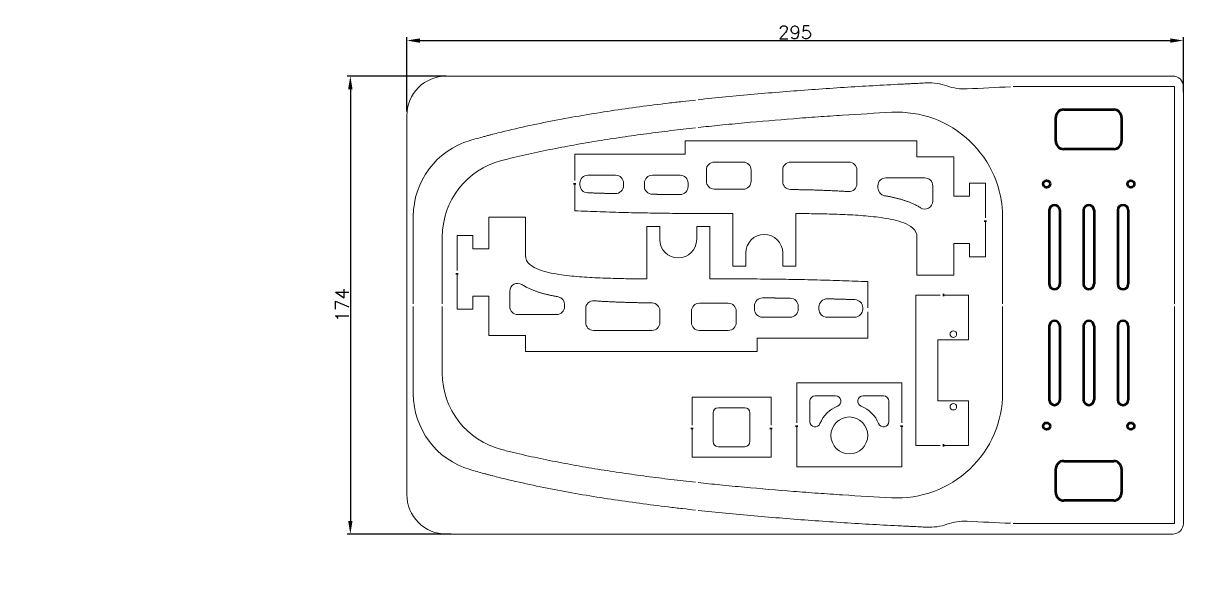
# Model space of a CAD drawing. Header units: millimetres. Extents: x 1774 to 2472, y 1292 to 1762.
# Drawn here: x 2022.5 to 2472.5, y 1554.9 to 1761.8 of the extents above; entities that cross this region are included whole.
import ezdxf

# ---------------------------------------------------------------- set-up
doc = ezdxf.new("R2010")
doc.units = ezdxf.units.MM
doc.layers.add('1粗实线', color=255, linetype='Continuous', lineweight=50)
doc.layers.add('6标注层', color=3, linetype='Continuous', lineweight=25)
doc.styles.get("Standard").update_dxf_attribs({"font": 'txt', "bigfont": 'gbcbig.shx'})
doc.dimstyles.new('ISO-25', dxfattribs={"dimtxt": 2.5, "dimasz": 2.5, "dimexe": 1.25, "dimexo": 0, "dimtad": 1, "dimtoh": 1, "dimdsep": 46, "dimtxsty": 'Standard', "dimcen": 2.5, "dimadec": 0, "dimazin": 0, "dimtfac": 1, "dimtmove": 0, "dimatfit": 3, "dimfxl": 1, "dimarcsym": 0})

# ---------------------------------------------------------------- blocks, each defined once
blk = doc.blocks.new('*D6')
at = {"layer": '6标注层', "color": 0, "lineweight": -2}
for p, q in [((2183.04, 1741.92), (2145.33, 1741.92)), ((2146.58, 1736.92), (2146.58, 1572.92)), ((2184.88, 1567.92), (2145.33, 1567.92))]:
    blk.add_line(p, q, dxfattribs=at)
at = {"layer": '6标注层', "color": 0}
for points in [[(2145.75, 1736.92), (2147.41, 1736.92), (2146.58, 1741.92)], [(2145.75, 1572.92), (2147.41, 1572.92), (2146.58, 1567.92)]]:
    blk.add_solid(points, dxfattribs=at)
at = {"layer": 'Defpoints', "color": 0}
for p in [(2183.04, 1741.92), (2146.58, 1567.92), (2184.88, 1567.92)]:
    blk.add_point(p, dxfattribs=at)
at = {"layer": '6标注层', "color": 0, "insert": (2143.45, 1654.92), "char_height": 5, "attachment_point": 5, "rotation": 90}
blk.add_mtext('174', dxfattribs=at)
blk = doc.blocks.new('*D8')
at = {"layer": '6标注层', "color": 0, "lineweight": -2}
for p, q in [((2168.04, 1728.45), (2168.04, 1756.65)), ((2173.04, 1755.4), (2458.04, 1755.4)), ((2463.04, 1735.76), (2463.04, 1756.65)), ((2022.5, 1377.21), (2022.5, 1327.16)), ((2472.5, 1377.21), (2472.5, 1327.16)), ((2027.5, 1328.41), (2467.5, 1328.41))]:
    blk.add_line(p, q, dxfattribs=at)
at = {"layer": '6标注层', "color": 0}
for points in [[(2173.04, 1756.23), (2173.04, 1754.56), (2168.04, 1755.4)], [(2458.04, 1756.23), (2458.04, 1754.56), (2463.04, 1755.4)], [(2027.5, 1329.24), (2027.5, 1327.58), (2022.5, 1328.41)], [(2467.5, 1329.24), (2467.5, 1327.58), (2472.5, 1328.41)]]:
    blk.add_solid(points, dxfattribs=at)
at = {"layer": 'Defpoints', "color": 0}
for p in [(2463.04, 1755.4), (2463.04, 1735.76), (2168.04, 1728.45), (2022.5, 1377.21), (2472.5, 1377.21), (2472.5, 1328.41)]:
    blk.add_point(p, dxfattribs=at)
at = {"layer": '6标注层', "color": 0, "char_height": 5, "attachment_point": 5}
for s, insert in [('295', (2315.54, 1758.52)), ('450', (2247.5, 1331.54))]:
    blk.add_mtext(s, dxfattribs=dict(at, insert=insert))

msp = doc.modelspace()

# ---------------------------------------------------------------- linework, layer by layer
at = {"color": 0, "linetype": 'Continuous', "lineweight": 18}
msp.add_lwpolyline([(2168.041, 1582.924, 0.4142136), (2183.041, 1567.924), (2459.042, 1567.924, 0.4142136), (2463.042, 1571.924), (2463.042, 1737.924, 0.4142136), (2459.042, 1741.924), (2183.041, 1741.924, 0.4142136), (2168.041, 1726.924)], format="xyb", close=True, dxfattribs=at)
for points in [[(2459.592, 1655.424), (2459.592, 1737.924), (2400.326, 1737.924, 0.0096269), (2398.344, 1737.886)], [(2352.268, 1728.14, -0.4297164), (2394.372, 1688.196), (2394.372, 1655.424)], [(2192.071, 1717.435, 0.3331416), (2170.491, 1688.641), (2170.491, 1655.424)], [(2181.491, 1655.424), (2181.491, 1680.766, -0.3425456), (2204.048, 1709.828)], [(2170.491, 1654.424), (2170.491, 1621.207, 0.3331416), (2192.071, 1592.412)], [(2204.048, 1600.02, -0.3425456), (2181.491, 1629.082), (2181.491, 1654.424)], [(2394.372, 1654.424), (2394.372, 1621.652, -0.4297164), (2352.268, 1581.708)], [(2398.344, 1571.962, 0.0096269), (2400.326, 1571.924), (2459.592, 1571.924), (2459.592, 1654.424)], [(2380.88, 1572.802, 0.0977497), (2373.217, 1571.67, -0.0977497), (2365.554, 1570.538)]]:
    msp.add_lwpolyline(points, format="xyb", dxfattribs=at)
for centre, start, end in [((2366.518, 1719.333), 70.43087, 92.76252), ((2379.916, 1757.022), 250.43087, 272.76252)]:
    msp.add_arc(centre, 20, start, end, dxfattribs=at)
for points, knots in [([(2365.554, 1739.31), (2363.731, 1739.222), (2361.908, 1739.134), (2359.629, 1739.024), (2359.173, 1739.002), (2358.262, 1738.958), (2356.894, 1738.891), (2351.881, 1738.64), (2347.325, 1738.393), (2336.394, 1737.761), (2329.11, 1737.29), (2318.19, 1736.5), (2314.551, 1736.223), (2307.276, 1735.639), (2303.639, 1735.333), (2296.367, 1734.688), (2292.733, 1734.349), (2285.63, 1733.653), (2282.162, 1733.296), (2278.696, 1732.921)], [0, 0, 0, 0, 0.03125, 0.03125, 0.0390625, 0.0390625, 0.046875, 0.0625, 0.125, 0.125, 0.25, 0.25, 0.3125, 0.3125, 0.375, 0.375, 0.4375, 0.4375, 0.49717992, 0.49717992, 0.49717992, 0.49717992]), ([(2277.701, 1732.813), (2276.054, 1732.633), (2274.407, 1732.449), (2271.852, 1732.156), (2270.945, 1732.051), (2269.132, 1731.838), (2268.225, 1731.73), (2263.693, 1731.183), (2260.071, 1730.722), (2252.838, 1729.748), (2249.225, 1729.234), (2242.011, 1728.146), (2238.41, 1727.571), (2231.219, 1726.35), (2227.63, 1725.704), (2220.467, 1724.328), (2216.893, 1723.597), (2209.762, 1722.035), (2206.206, 1721.202), (2201.773, 1720.086), (2200.888, 1719.859), (2199.56, 1719.512), (2199.118, 1719.395), (2198.234, 1719.16), (2196.025, 1718.567), (2193.825, 1717.948), (2192.071, 1717.435)], [0.50288486, 0.50288486, 0.50288486, 0.50288486, 0.53125, 0.53125, 0.546875, 0.546875, 0.5625, 0.5625, 0.625, 0.625, 0.6875, 0.6875, 0.75, 0.75, 0.8125, 0.8125, 0.875, 0.875, 0.9375, 0.9375, 0.953125, 0.953125, 0.9609375, 0.9609375, 0.96875, 1, 1, 1, 1]), ([(2352.268, 1728.14), (2346.036, 1727.812), (2339.806, 1727.447), (2330.465, 1726.842), (2325.795, 1726.525), (2321.126, 1726.185), (2318.014, 1725.953), (2316.458, 1725.835), (2308.68, 1725.229), (2302.464, 1724.703), (2293.152, 1723.84), (2290.05, 1723.54), (2284.197, 1722.949), (2281.445, 1722.66), (2278.696, 1722.359)], [0, 0, 0, 0, 0.125, 0.125, 0.1875, 0.21875, 0.21875, 0.25, 0.25, 0.375, 0.375, 0.4375, 0.4375, 0.49300889, 0.49300889, 0.49300889, 0.49300889]), ([(2277.702, 1722.25), (2277.687, 1722.248), (2277.672, 1722.247), (2274.561, 1721.903), (2271.469, 1721.546), (2265.288, 1720.798), (2262.201, 1720.408), (2256.032, 1719.588), (2252.951, 1719.158), (2246.796, 1718.256), (2243.721, 1717.783), (2237.581, 1716.788), (2234.515, 1716.265), (2228.392, 1715.162), (2225.335, 1714.582), (2219.232, 1713.354), (2216.186, 1712.706), (2211.626, 1711.675), (2210.108, 1711.321), (2207.075, 1710.591), (2205.56, 1710.216), (2204.048, 1709.828)], [0.49969867, 0.49969867, 0.49969867, 0.49969867, 0.5, 0.5, 0.5625, 0.5625, 0.625, 0.625, 0.6875, 0.6875, 0.75, 0.75, 0.8125, 0.8125, 0.875, 0.875, 0.9375, 0.9375, 0.96875, 0.96875, 1, 1, 1, 1]), ([(2277.702, 1587.598), (2277.687, 1587.6), (2277.672, 1587.601), (2274.561, 1587.945), (2271.469, 1588.302), (2265.288, 1589.049), (2262.201, 1589.44), (2256.032, 1590.26), (2252.951, 1590.69), (2246.796, 1591.592), (2243.721, 1592.064), (2237.581, 1593.06), (2234.515, 1593.583), (2228.392, 1594.686), (2225.335, 1595.266), (2219.232, 1596.494), (2216.186, 1597.142), (2211.626, 1598.173), (2210.108, 1598.527), (2207.075, 1599.257), (2205.56, 1599.632), (2204.048, 1600.02)], [0.49969867, 0.49969867, 0.49969867, 0.49969867, 0.5, 0.5, 0.5625, 0.5625, 0.625, 0.625, 0.6875, 0.6875, 0.75, 0.75, 0.8125, 0.8125, 0.875, 0.875, 0.9375, 0.9375, 0.96875, 0.96875, 1, 1, 1, 1]), ([(2192.071, 1592.412), (2193.825, 1591.899), (2196.025, 1591.281), (2198.234, 1590.688), (2199.118, 1590.453), (2199.56, 1590.336), (2200.888, 1589.989), (2201.773, 1589.762), (2206.206, 1588.646), (2209.762, 1587.813), (2216.893, 1586.251), (2220.467, 1585.52), (2227.63, 1584.144), (2231.219, 1583.497), (2238.41, 1582.277), (2242.011, 1581.702), (2249.225, 1580.614), (2252.838, 1580.1), (2260.071, 1579.126), (2263.693, 1578.665), (2268.225, 1578.118), (2269.132, 1578.01), (2270.945, 1577.797), (2271.852, 1577.692), (2274.407, 1577.399), (2276.054, 1577.215), (2277.701, 1577.035)], [0, 0, 0, 0, 0.03125, 0.0390625, 0.0390625, 0.046875, 0.046875, 0.0625, 0.0625, 0.125, 0.125, 0.1875, 0.1875, 0.25, 0.25, 0.3125, 0.3125, 0.375, 0.375, 0.4375, 0.4375, 0.453125, 0.453125, 0.46875, 0.46875, 0.49711514, 0.49711514, 0.49711514, 0.49711514]), ([(2352.268, 1581.708), (2346.036, 1582.036), (2339.806, 1582.401), (2330.465, 1583.006), (2325.795, 1583.323), (2321.126, 1583.663), (2318.014, 1583.895), (2316.458, 1584.013), (2308.68, 1584.619), (2302.464, 1585.145), (2293.152, 1586.008), (2290.05, 1586.308), (2284.197, 1586.899), (2281.445, 1587.188), (2278.696, 1587.489)], [0, 0, 0, 0, 0.125, 0.125, 0.1875, 0.21875, 0.21875, 0.25, 0.25, 0.375, 0.375, 0.4375, 0.4375, 0.49300889, 0.49300889, 0.49300889, 0.49300889]), ([(2278.696, 1576.927), (2282.162, 1576.552), (2285.63, 1576.195), (2292.733, 1575.499), (2296.367, 1575.16), (2303.639, 1574.515), (2307.276, 1574.208), (2314.551, 1573.625), (2318.19, 1573.348), (2329.11, 1572.558), (2336.394, 1572.086), (2347.325, 1571.455), (2351.881, 1571.208), (2356.894, 1570.957), (2358.262, 1570.89), (2359.173, 1570.846), (2359.629, 1570.824), (2361.908, 1570.714), (2363.731, 1570.626), (2365.554, 1570.538)], [0.50282008, 0.50282008, 0.50282008, 0.50282008, 0.5625, 0.5625, 0.625, 0.625, 0.6875, 0.6875, 0.75, 0.75, 0.875, 0.875, 0.9375, 0.953125, 0.9609375, 0.9609375, 0.96875, 0.96875, 1, 1, 1, 1])]:
    msp.add_open_spline(points, degree=3, knots=knots, dxfattribs=at)
for points in [[(2397.345, 1737.84), (2391.856, 1737.575), (2386.368, 1737.31), (2380.88, 1737.046)], [(2380.88, 1572.802), (2386.368, 1572.538), (2391.856, 1572.273), (2397.345, 1572.008)]]:
    msp.add_open_spline(points, degree=3, dxfattribs=at)
at = {"layer": '1粗实线', "color": 0}
for p, q in [((2417.554, 1729.184), (2436.554, 1729.184)), ((2414.554, 1717.184), (2414.554, 1726.184)), ((2439.554, 1726.184), (2439.554, 1717.184)), ((2436.554, 1714.184), (2417.554, 1714.184)), ((2417.554, 1595.664), (2436.554, 1595.664)), ((2414.554, 1583.664), (2414.554, 1592.664)), ((2439.554, 1592.664), (2439.554, 1583.664)), ((2436.554, 1580.664), (2417.554, 1580.664))]:
    msp.add_line(p, q, dxfattribs=at)
at = {"layer": '1粗实线', "lineweight": 18}
for p, q in [((2273.825, 1717.243), (2273.825, 1712.243)), ((2361.825, 1717.243), (2273.825, 1717.243)), ((2361.825, 1711.243), (2361.825, 1717.243)), ((2231.827, 1712.243), (2231.827, 1702.221)), ((2273.825, 1712.243), (2231.827, 1712.243)), ((2375.825, 1711.243), (2361.825, 1711.243)), ((2375.825, 1696.243), (2375.825, 1711.243)), ((2281.825, 1701.952), (2281.825, 1706.243)), ((2284.825, 1709.243), (2295.825, 1709.243)), ((2298.825, 1706.243), (2298.825, 1701.93)), ((2310.825, 1701.828), (2310.825, 1706.243)), ((2313.825, 1709.243), (2335.999, 1709.243)), ((2338.999, 1706.243), (2338.999, 1701.011)), ((2233.777, 1700.607), (2233.777, 1701.193)), ((2236.827, 1704.243), (2247.327, 1704.243)), ((2250.377, 1701.193), (2250.377, 1700.305)), ((2258.277, 1701.193), (2258.277, 1700.052)), ((2271.825, 1704.243), (2261.327, 1704.243)), ((2274.875, 1699.953), (2274.875, 1701.193)), ((2349.999, 1703.243), (2364.825, 1703.243)), ((2381.825, 1701.243), (2381.825, 1696.243)), ((2381.825, 1701.243), (2387.825, 1701.243)), ((2387.825, 1687.993), (2387.825, 1701.243)), ((2231.827, 1700.721), (2231.827, 1690.699)), ((2236.936, 1697.552), (2236.726, 1697.559)), ((2237.147, 1697.545), (2236.936, 1697.552)), ((2237.357, 1697.538), (2237.147, 1697.545)), ((2237.568, 1697.531), (2237.357, 1697.538)), ((2237.778, 1697.524), (2237.568, 1697.531)), ((2237.989, 1697.517), (2237.778, 1697.524)), ((2238.2, 1697.51), (2237.989, 1697.517)), ((2238.41, 1697.504), (2238.2, 1697.51)), ((2238.621, 1697.497), (2238.41, 1697.504)), ((2238.831, 1697.49), (2238.621, 1697.497)), ((2239.042, 1697.483), (2238.831, 1697.49)), ((2239.252, 1697.477), (2239.042, 1697.483)), ((2239.463, 1697.47), (2239.252, 1697.477)), ((2239.674, 1697.464), (2239.463, 1697.47)), ((2239.884, 1697.457), (2239.674, 1697.464)), ((2240.095, 1697.451), (2239.884, 1697.457)), ((2240.305, 1697.444), (2240.095, 1697.451)), ((2240.516, 1697.438), (2240.305, 1697.444)), ((2240.726, 1697.431), (2240.516, 1697.438)), ((2240.937, 1697.425), (2240.726, 1697.431)), ((2241.148, 1697.419), (2240.937, 1697.425)), ((2241.358, 1697.413), (2241.148, 1697.419)), ((2241.569, 1697.406), (2241.358, 1697.413)), ((2241.779, 1697.4), (2241.569, 1697.406)), ((2241.99, 1697.394), (2241.779, 1697.4)), ((2242.201, 1697.388), (2241.99, 1697.394)), ((2242.411, 1697.382), (2242.201, 1697.388)), ((2242.622, 1697.376), (2242.411, 1697.382)), ((2242.832, 1697.37), (2242.622, 1697.376)), ((2243.043, 1697.364), (2242.832, 1697.37)), ((2243.253, 1697.358), (2243.043, 1697.364)), ((2243.464, 1697.353), (2243.253, 1697.358)), ((2243.675, 1697.347), (2243.464, 1697.353)), ((2243.885, 1697.341), (2243.675, 1697.347)), ((2244.096, 1697.335), (2243.885, 1697.341)), ((2244.306, 1697.33), (2244.096, 1697.335)), ((2244.517, 1697.324), (2244.306, 1697.33)), ((2244.728, 1697.319), (2244.517, 1697.324)), ((2244.938, 1697.313), (2244.728, 1697.319)), ((2245.149, 1697.308), (2244.938, 1697.313)), ((2245.359, 1697.302), (2245.149, 1697.308)), ((2245.57, 1697.297), (2245.359, 1697.302)), ((2245.781, 1697.292), (2245.57, 1697.297)), ((2245.991, 1697.286), (2245.781, 1697.292)), ((2246.202, 1697.281), (2245.991, 1697.286)), ((2246.413, 1697.276), (2246.202, 1697.281)), ((2246.623, 1697.271), (2246.413, 1697.276)), ((2246.834, 1697.266), (2246.623, 1697.271)), ((2247.044, 1697.261), (2246.834, 1697.266)), ((2247.255, 1697.256), (2247.044, 1697.261)), ((2261.289, 1697.002), (2261.499, 1697)), ((2261.499, 1697), (2261.709, 1696.997)), ((2261.709, 1696.997), (2261.92, 1696.995)), ((2261.92, 1696.995), (2262.13, 1696.992)), ((2262.13, 1696.992), (2262.34, 1696.989)), ((2262.34, 1696.989), (2262.551, 1696.987)), ((2262.551, 1696.987), (2262.761, 1696.984)), ((2262.761, 1696.984), (2262.971, 1696.982)), ((2262.971, 1696.982), (2263.182, 1696.98)), ((2263.182, 1696.98), (2263.392, 1696.977)), ((2263.392, 1696.977), (2263.602, 1696.975)), ((2263.602, 1696.975), (2263.813, 1696.972)), ((2263.813, 1696.972), (2264.023, 1696.97)), ((2264.023, 1696.97), (2264.233, 1696.968)), ((2264.233, 1696.968), (2264.444, 1696.966)), ((2264.444, 1696.966), (2264.654, 1696.963)), ((2264.654, 1696.963), (2264.864, 1696.961)), ((2264.864, 1696.961), (2265.074, 1696.959)), ((2265.074, 1696.959), (2265.285, 1696.957)), ((2265.285, 1696.957), (2265.495, 1696.955)), ((2265.495, 1696.955), (2265.705, 1696.953)), ((2265.705, 1696.953), (2265.916, 1696.951)), ((2265.916, 1696.951), (2266.126, 1696.949)), ((2266.126, 1696.949), (2266.336, 1696.947)), ((2266.336, 1696.947), (2266.547, 1696.945)), ((2266.547, 1696.945), (2266.757, 1696.943)), ((2266.757, 1696.943), (2266.967, 1696.941)), ((2266.967, 1696.941), (2267.178, 1696.939)), ((2267.178, 1696.939), (2267.388, 1696.937)), ((2267.388, 1696.937), (2267.598, 1696.935)), ((2267.598, 1696.935), (2267.809, 1696.933)), ((2267.809, 1696.933), (2268.019, 1696.931)), ((2268.019, 1696.931), (2268.229, 1696.93)), ((2268.229, 1696.93), (2268.44, 1696.928)), ((2268.44, 1696.928), (2268.65, 1696.926)), ((2268.65, 1696.926), (2268.86, 1696.925)), ((2268.86, 1696.925), (2269.071, 1696.923)), ((2269.071, 1696.923), (2269.281, 1696.921)), ((2269.281, 1696.921), (2269.491, 1696.92)), ((2269.491, 1696.92), (2269.702, 1696.918)), ((2269.702, 1696.918), (2269.912, 1696.916)), ((2269.912, 1696.916), (2270.122, 1696.915)), ((2270.122, 1696.915), (2270.333, 1696.913)), ((2270.333, 1696.913), (2270.543, 1696.912)), ((2270.543, 1696.912), (2270.753, 1696.91)), ((2270.753, 1696.91), (2270.964, 1696.909)), ((2270.964, 1696.909), (2271.174, 1696.907)), ((2271.174, 1696.907), (2271.384, 1696.906)), ((2271.384, 1696.906), (2271.595, 1696.905)), ((2271.595, 1696.905), (2271.805, 1696.903)), ((2285.038, 1698.951), (2284.818, 1698.952)), ((2285.258, 1698.951), (2285.038, 1698.951)), ((2285.477, 1698.951), (2285.258, 1698.951)), ((2285.697, 1698.95), (2285.477, 1698.951)), ((2285.917, 1698.95), (2285.697, 1698.95)), ((2286.136, 1698.949), (2285.917, 1698.95)), ((2286.356, 1698.949), (2286.136, 1698.949)), ((2286.576, 1698.948), (2286.356, 1698.949)), ((2286.796, 1698.948), (2286.576, 1698.948)), ((2287.016, 1698.948), (2286.796, 1698.948)), ((2287.235, 1698.947), (2287.016, 1698.948)), ((2287.455, 1698.947), (2287.235, 1698.947)), ((2287.675, 1698.946), (2287.455, 1698.947)), ((2287.895, 1698.946), (2287.675, 1698.946)), ((2288.115, 1698.946), (2287.895, 1698.946)), ((2288.334, 1698.945), (2288.115, 1698.946)), ((2288.554, 1698.945), (2288.334, 1698.945)), ((2288.774, 1698.944), (2288.554, 1698.945)), ((2288.994, 1698.944), (2288.774, 1698.944)), ((2289.214, 1698.944), (2288.994, 1698.944)), ((2289.434, 1698.943), (2289.214, 1698.944)), ((2289.654, 1698.943), (2289.434, 1698.943)), ((2289.874, 1698.942), (2289.654, 1698.943)), ((2290.094, 1698.942), (2289.874, 1698.942)), ((2290.314, 1698.942), (2290.094, 1698.942)), ((2290.534, 1698.941), (2290.314, 1698.942)), ((2290.754, 1698.941), (2290.534, 1698.941)), ((2290.974, 1698.94), (2290.754, 1698.941)), ((2291.194, 1698.94), (2290.974, 1698.94)), ((2291.414, 1698.94), (2291.194, 1698.94)), ((2291.634, 1698.939), (2291.414, 1698.94)), ((2291.855, 1698.939), (2291.634, 1698.939)), ((2292.075, 1698.938), (2291.855, 1698.939)), ((2292.295, 1698.938), (2292.075, 1698.938)), ((2292.515, 1698.938), (2292.295, 1698.938)), ((2292.735, 1698.937), (2292.515, 1698.938)), ((2292.955, 1698.937), (2292.735, 1698.937)), ((2293.176, 1698.936), (2292.955, 1698.937)), ((2293.396, 1698.936), (2293.176, 1698.936)), ((2293.616, 1698.935), (2293.396, 1698.936)), ((2293.836, 1698.935), (2293.616, 1698.935)), ((2294.056, 1698.934), (2293.836, 1698.935)), ((2294.277, 1698.934), (2294.056, 1698.934)), ((2294.497, 1698.934), (2294.277, 1698.934)), ((2294.717, 1698.933), (2294.497, 1698.934)), ((2294.937, 1698.933), (2294.717, 1698.933)), ((2295.157, 1698.932), (2294.937, 1698.933)), ((2295.377, 1698.931), (2295.157, 1698.932)), ((2295.598, 1698.931), (2295.377, 1698.931)), ((2295.818, 1698.93), (2295.598, 1698.931)), ((2314.197, 1698.819), (2313.759, 1698.829)), ((2314.635, 1698.81), (2314.197, 1698.819)), ((2315.073, 1698.8), (2314.635, 1698.81)), ((2315.511, 1698.791), (2315.073, 1698.8)), ((2315.949, 1698.781), (2315.511, 1698.791)), ((2316.387, 1698.772), (2315.949, 1698.781)), ((2316.825, 1698.762), (2316.387, 1698.772)), ((2317.263, 1698.753), (2316.825, 1698.762)), ((2317.701, 1698.743), (2317.263, 1698.753)), ((2318.139, 1698.733), (2317.701, 1698.743)), ((2318.577, 1698.724), (2318.139, 1698.733)), ((2319.015, 1698.714), (2318.577, 1698.724)), ((2319.452, 1698.705), (2319.015, 1698.714)), ((2319.89, 1698.695), (2319.452, 1698.705)), ((2320.328, 1698.684), (2319.89, 1698.695)), ((2320.766, 1698.674), (2320.328, 1698.684)), ((2321.204, 1698.663), (2320.766, 1698.674)), ((2321.642, 1698.651), (2321.204, 1698.663)), ((2322.081, 1698.639), (2321.642, 1698.651)), ((2322.519, 1698.627), (2322.081, 1698.639)), ((2322.958, 1698.615), (2322.519, 1698.627)), ((2323.398, 1698.602), (2322.958, 1698.615)), ((2323.837, 1698.589), (2323.398, 1698.602)), ((2324.277, 1698.575), (2323.837, 1698.589)), ((2324.717, 1698.561), (2324.277, 1698.575)), ((2325.157, 1698.546), (2324.717, 1698.561)), ((2325.597, 1698.531), (2325.157, 1698.546)), ((2326.038, 1698.515), (2325.597, 1698.531)), ((2326.479, 1698.499), (2326.038, 1698.515)), ((2326.92, 1698.482), (2326.479, 1698.499)), ((2327.361, 1698.465), (2326.92, 1698.482)), ((2327.802, 1698.447), (2327.361, 1698.465)), ((2328.244, 1698.429), (2327.802, 1698.447)), ((2328.685, 1698.41), (2328.244, 1698.429)), ((2329.127, 1698.391), (2328.685, 1698.41)), ((2329.57, 1698.371), (2329.127, 1698.391)), ((2330.012, 1698.35), (2329.57, 1698.371)), ((2330.455, 1698.329), (2330.012, 1698.35)), ((2330.898, 1698.307), (2330.455, 1698.329)), ((2331.341, 1698.285), (2330.898, 1698.307)), ((2331.785, 1698.262), (2331.341, 1698.285)), ((2332.229, 1698.238), (2331.785, 1698.262)), ((2332.673, 1698.213), (2332.229, 1698.238)), ((2333.118, 1698.188), (2332.673, 1698.213)), ((2333.563, 1698.161), (2333.118, 1698.188)), ((2334.008, 1698.134), (2333.563, 1698.161)), ((2334.453, 1698.107), (2334.008, 1698.134)), ((2334.899, 1698.078), (2334.453, 1698.107)), ((2335.346, 1698.048), (2334.899, 1698.078)), ((2335.793, 1698.018), (2335.346, 1698.048)), ((2346.999, 1699.428), (2346.999, 1700.243)), ((2367.825, 1700.243), (2367.825, 1694.377)), ((2349.731, 1696.429), (2349.483, 1696.473)), ((2349.98, 1696.384), (2349.731, 1696.429)), ((2350.229, 1696.339), (2349.98, 1696.384)), ((2350.48, 1696.292), (2350.229, 1696.339)), ((2350.73, 1696.245), (2350.48, 1696.292)), ((2350.982, 1696.196), (2350.73, 1696.245)), ((2351.234, 1696.146), (2350.982, 1696.196)), ((2351.487, 1696.095), (2351.234, 1696.146)), ((2351.741, 1696.043), (2351.487, 1696.095)), ((2351.995, 1695.99), (2351.741, 1696.043)), ((2352.251, 1695.936), (2351.995, 1695.99)), ((2352.506, 1695.88), (2352.251, 1695.936)), ((2352.763, 1695.823), (2352.506, 1695.88)), ((2353.02, 1695.764), (2352.763, 1695.823)), ((2353.279, 1695.704), (2353.02, 1695.764)), ((2353.537, 1695.643), (2353.279, 1695.704)), ((2353.797, 1695.58), (2353.537, 1695.643)), ((2354.057, 1695.516), (2353.797, 1695.58)), ((2354.318, 1695.45), (2354.057, 1695.516)), ((2354.58, 1695.382), (2354.318, 1695.45)), ((2354.843, 1695.313), (2354.58, 1695.382)), ((2355.107, 1695.241), (2354.843, 1695.313)), ((2355.372, 1695.168), (2355.107, 1695.241)), ((2355.638, 1695.092), (2355.372, 1695.168)), ((2355.906, 1695.015), (2355.638, 1695.092)), ((2356.174, 1694.935), (2355.906, 1695.015)), ((2356.443, 1694.853), (2356.174, 1694.935)), ((2356.713, 1694.769), (2356.443, 1694.853)), ((2356.984, 1694.683), (2356.713, 1694.769)), ((2357.257, 1694.594), (2356.984, 1694.683)), ((2357.531, 1694.502), (2357.257, 1694.594)), ((2357.807, 1694.407), (2357.531, 1694.502)), ((2358.085, 1694.308), (2357.807, 1694.407)), ((2358.366, 1694.206), (2358.085, 1694.308)), ((2358.649, 1694.1), (2358.366, 1694.206)), ((2358.935, 1693.99), (2358.649, 1694.1)), ((2359.223, 1693.876), (2358.935, 1693.99)), ((2359.513, 1693.757), (2359.223, 1693.876)), ((2359.805, 1693.634), (2359.513, 1693.757)), ((2360.099, 1693.506), (2359.805, 1693.634)), ((2360.394, 1693.374), (2360.099, 1693.506)), ((2360.692, 1693.235), (2360.394, 1693.374)), ((2360.994, 1693.091), (2360.692, 1693.235)), ((2361.299, 1692.939), (2360.994, 1693.091)), ((2361.608, 1692.78), (2361.299, 1692.939)), ((2361.92, 1692.613), (2361.608, 1692.78)), ((2362.235, 1692.438), (2361.92, 1692.613)), ((2362.554, 1692.254), (2362.235, 1692.438)), ((2362.876, 1692.059), (2362.554, 1692.254)), ((2363.202, 1691.854), (2362.876, 1692.059)), ((2381.825, 1696.243), (2375.825, 1696.243)), ((2199.152, 1688.297), (2199.152, 1676.297)), ((2213.152, 1688.297), (2199.152, 1688.297)), ((2213.152, 1673.794), (2213.152, 1688.297)), ((2231.827, 1690.699), (2233.027, 1690.655)), ((2233.027, 1690.655), (2234.226, 1690.612)), ((2234.226, 1690.612), (2235.426, 1690.569)), ((2235.426, 1690.569), (2236.625, 1690.526)), ((2236.625, 1690.526), (2237.825, 1690.484)), ((2237.825, 1690.484), (2239.024, 1690.441)), ((2239.024, 1690.441), (2240.224, 1690.4)), ((2240.224, 1690.4), (2241.423, 1690.359)), ((2241.423, 1690.359), (2242.623, 1690.319)), ((2242.623, 1690.319), (2243.822, 1690.28)), ((2243.822, 1690.28), (2245.022, 1690.242)), ((2245.022, 1690.242), (2246.222, 1690.205)), ((2246.222, 1690.205), (2247.421, 1690.17)), ((2247.421, 1690.17), (2248.621, 1690.136)), ((2248.621, 1690.136), (2249.821, 1690.103)), ((2249.821, 1690.103), (2251.021, 1690.072)), ((2251.021, 1690.072), (2252.22, 1690.043)), ((2252.22, 1690.043), (2253.42, 1690.015)), ((2253.42, 1690.015), (2254.62, 1689.988)), ((2254.62, 1689.988), (2255.82, 1689.963)), ((2255.82, 1689.963), (2257.02, 1689.939)), ((2257.02, 1689.939), (2258.22, 1689.916)), ((2258.22, 1689.916), (2259.42, 1689.894)), ((2259.42, 1689.894), (2260.62, 1689.874)), ((2260.62, 1689.874), (2261.82, 1689.855)), ((2261.82, 1689.855), (2263.02, 1689.836)), ((2263.02, 1689.836), (2264.22, 1689.819)), ((2264.22, 1689.819), (2265.42, 1689.803)), ((2265.42, 1689.803), (2266.621, 1689.788)), ((2266.621, 1689.788), (2267.821, 1689.774)), ((2267.821, 1689.774), (2269.021, 1689.761)), ((2269.021, 1689.761), (2270.221, 1689.75)), ((2270.221, 1689.75), (2271.421, 1689.739)), ((2271.421, 1689.739), (2272.621, 1689.73)), ((2272.621, 1689.73), (2273.822, 1689.721)), ((2273.822, 1689.721), (2275.022, 1689.713)), ((2275.022, 1689.713), (2276.222, 1689.706)), ((2276.222, 1689.706), (2277.422, 1689.7)), ((2277.422, 1689.7), (2278.622, 1689.695)), ((2278.622, 1689.695), (2279.823, 1689.69)), ((2279.823, 1689.69), (2281.023, 1689.686)), ((2281.023, 1689.686), (2282.223, 1689.683)), ((2282.223, 1689.683), (2283.423, 1689.68)), ((2283.423, 1689.68), (2284.623, 1689.678)), ((2284.623, 1689.678), (2285.824, 1689.677)), ((2285.824, 1689.677), (2287.024, 1689.676)), ((2287.024, 1689.676), (2288.224, 1689.677)), ((2288.224, 1689.677), (2289.424, 1689.677)), ((2289.424, 1689.677), (2290.624, 1689.679)), ((2290.624, 1689.679), (2291.825, 1689.68)), ((2291.825, 1689.68), (2291.825, 1669.743)), ((2315.825, 1669.743), (2315.825, 1689.681)), ((2315.825, 1689.681), (2316.808, 1689.675)), ((2316.808, 1689.675), (2317.792, 1689.668)), ((2317.792, 1689.668), (2318.776, 1689.66)), ((2318.776, 1689.66), (2319.759, 1689.651)), ((2319.759, 1689.651), (2320.743, 1689.64)), ((2320.743, 1689.64), (2321.726, 1689.628)), ((2321.726, 1689.628), (2322.71, 1689.614)), ((2322.71, 1689.614), (2323.694, 1689.599)), ((2323.694, 1689.599), (2324.677, 1689.582)), ((2324.677, 1689.582), (2325.661, 1689.563)), ((2325.661, 1689.563), (2326.644, 1689.543)), ((2326.644, 1689.543), (2327.628, 1689.52)), ((2327.628, 1689.52), (2328.611, 1689.495)), ((2328.611, 1689.495), (2329.594, 1689.468)), ((2329.594, 1689.468), (2330.577, 1689.437)), ((2330.577, 1689.437), (2331.56, 1689.404)), ((2331.56, 1689.404), (2332.543, 1689.368)), ((2332.543, 1689.368), (2333.526, 1689.328)), ((2333.526, 1689.328), (2334.509, 1689.285)), ((2334.509, 1689.285), (2335.492, 1689.238)), ((2335.492, 1689.238), (2336.474, 1689.188)), ((2336.474, 1689.188), (2337.456, 1689.133)), ((2337.456, 1689.133), (2338.438, 1689.074)), ((2338.438, 1689.074), (2339.42, 1689.01)), ((2339.42, 1689.01), (2340.401, 1688.94)), ((2340.401, 1688.94), (2341.382, 1688.865)), ((2341.382, 1688.865), (2342.362, 1688.783)), ((2342.362, 1688.783), (2343.342, 1688.694)), ((2343.342, 1688.694), (2344.32, 1688.597)), ((2344.32, 1688.597), (2345.299, 1688.493)), ((2345.299, 1688.493), (2346.276, 1688.38)), ((2346.276, 1688.38), (2347.252, 1688.257)), ((2347.252, 1688.257), (2348.226, 1688.122)), ((2348.226, 1688.122), (2349.199, 1687.975)), ((2349.199, 1687.975), (2350.169, 1687.814)), ((2350.169, 1687.814), (2351.137, 1687.639)), ((2351.137, 1687.639), (2352.102, 1687.447)), ((2264.152, 1684.797), (2259.152, 1684.797)), ((2259.152, 1684.797), (2259.152, 1664.858)), ((2264.152, 1679.797), (2264.152, 1684.797)), ((2283.152, 1684.797), (2278.152, 1684.797)), ((2278.152, 1679.797), (2278.152, 1684.797)), ((2283.152, 1664.859), (2283.152, 1684.797)), ((2352.102, 1687.447), (2353.062, 1687.235)), ((2353.062, 1687.235), (2354.017, 1686.997)), ((2354.017, 1686.997), (2354.964, 1686.731)), ((2354.964, 1686.731), (2355.902, 1686.435)), ((2355.902, 1686.435), (2356.829, 1686.106)), ((2356.829, 1686.106), (2357.739, 1685.733)), ((2357.739, 1685.733), (2358.619, 1685.294)), ((2358.619, 1685.294), (2359.456, 1684.778)), ((2359.456, 1684.778), (2360.239, 1684.184)), ((2360.239, 1684.184), (2360.933, 1683.489)), ((2360.933, 1683.489), (2361.455, 1682.658)), ((2387.825, 1673.243), (2387.825, 1686.493)), ((2187.152, 1681.297), (2187.152, 1668.047)), ((2193.152, 1681.297), (2187.152, 1681.297)), ((2193.152, 1676.297), (2193.152, 1681.297)), ((2361.455, 1682.658), (2361.759, 1681.725)), ((2361.759, 1681.725), (2361.825, 1680.746)), ((2361.825, 1680.746), (2361.825, 1666.243)), ((2199.152, 1676.297), (2193.152, 1676.297)), ((2296.825, 1674.743), (2296.825, 1669.743)), ((2310.825, 1674.743), (2310.825, 1669.743)), ((2375.825, 1678.243), (2381.825, 1678.243)), ((2375.825, 1666.243), (2375.825, 1678.243)), ((2381.825, 1678.243), (2381.825, 1673.243)), ((2213.218, 1672.815), (2213.152, 1673.794)), ((2213.522, 1671.882), (2213.218, 1672.815)), ((2214.043, 1671.051), (2213.522, 1671.882)), ((2214.737, 1670.356), (2214.043, 1671.051)), ((2215.521, 1669.762), (2214.737, 1670.356)), ((2216.358, 1669.245), (2215.521, 1669.762)), ((2291.825, 1669.743), (2296.825, 1669.743)), ((2310.825, 1669.743), (2315.825, 1669.743)), ((2381.825, 1673.243), (2387.825, 1673.243)), ((2187.152, 1666.547), (2187.152, 1653.297)), ((2217.238, 1668.806), (2216.358, 1669.245)), ((2218.148, 1668.433), (2217.238, 1668.806)), ((2219.075, 1668.104), (2218.148, 1668.433)), ((2220.013, 1667.808), (2219.075, 1668.104)), ((2220.96, 1667.542), (2220.013, 1667.808)), ((2221.914, 1667.305), (2220.96, 1667.542)), ((2222.875, 1667.092), (2221.914, 1667.305)), ((2223.839, 1666.9), (2222.875, 1667.092)), ((2224.807, 1666.725), (2223.839, 1666.9)), ((2225.778, 1666.564), (2224.807, 1666.725)), ((2226.75, 1666.417), (2225.778, 1666.564)), ((2227.725, 1666.283), (2226.75, 1666.417)), ((2228.701, 1666.16), (2227.725, 1666.283)), ((2229.678, 1666.046), (2228.701, 1666.16)), ((2230.656, 1665.942), (2229.678, 1666.046)), ((2231.635, 1665.846), (2230.656, 1665.942)), ((2232.615, 1665.757), (2231.635, 1665.846)), ((2233.595, 1665.675), (2232.615, 1665.757)), ((2234.576, 1665.599), (2233.595, 1665.675)), ((2235.557, 1665.529), (2234.576, 1665.599)), ((2236.538, 1665.465), (2235.557, 1665.529)), ((2237.52, 1665.406), (2236.538, 1665.465)), ((2238.502, 1665.351), (2237.52, 1665.406)), ((2239.485, 1665.301), (2238.502, 1665.351)), ((2240.467, 1665.254), (2239.485, 1665.301)), ((2241.45, 1665.211), (2240.467, 1665.254)), ((2242.433, 1665.172), (2241.45, 1665.211)), ((2243.416, 1665.135), (2242.433, 1665.172)), ((2244.399, 1665.102), (2243.416, 1665.135)), ((2245.382, 1665.072), (2244.399, 1665.102)), ((2246.366, 1665.044), (2245.382, 1665.072)), ((2247.349, 1665.019), (2246.366, 1665.044)), ((2248.332, 1664.997), (2247.349, 1665.019)), ((2361.825, 1666.243), (2375.825, 1666.243)), ((2211.775, 1662.685), (2212.101, 1662.48)), ((2212.101, 1662.48), (2212.423, 1662.286)), ((2212.423, 1662.286), (2212.741, 1662.101)), ((2212.741, 1662.101), (2213.057, 1661.926)), ((2213.057, 1661.926), (2213.368, 1661.76)), ((2213.368, 1661.76), (2213.677, 1661.601)), ((2213.677, 1661.601), (2213.982, 1661.449)), ((2213.982, 1661.449), (2214.284, 1661.304)), ((2214.284, 1661.304), (2214.582, 1661.166)), ((2214.582, 1661.166), (2214.878, 1661.033)), ((2214.878, 1661.033), (2215.171, 1660.905)), ((2215.171, 1660.905), (2215.463, 1660.782)), ((2215.463, 1660.782), (2215.753, 1660.664)), ((2215.753, 1660.664), (2216.042, 1660.55)), ((2216.042, 1660.55), (2216.327, 1660.439)), ((2249.316, 1664.976), (2248.332, 1664.997)), ((2250.299, 1664.957), (2249.316, 1664.976)), ((2251.283, 1664.941), (2250.299, 1664.957)), ((2252.266, 1664.925), (2251.283, 1664.941)), ((2253.25, 1664.911), (2252.266, 1664.925)), ((2254.234, 1664.899), (2253.25, 1664.911)), ((2255.217, 1664.888), (2254.234, 1664.899)), ((2256.201, 1664.879), (2255.217, 1664.888)), ((2257.184, 1664.871), (2256.201, 1664.879)), ((2258.168, 1664.864), (2257.184, 1664.871)), ((2259.152, 1664.858), (2258.168, 1664.864)), ((2284.352, 1664.861), (2283.152, 1664.859)), ((2285.552, 1664.862), (2284.352, 1664.861)), ((2286.752, 1664.863), (2285.552, 1664.862)), ((2287.953, 1664.863), (2286.752, 1664.863)), ((2289.153, 1664.863), (2287.953, 1664.863)), ((2290.353, 1664.861), (2289.153, 1664.863)), ((2291.553, 1664.859), (2290.353, 1664.861)), ((2292.753, 1664.856), (2291.553, 1664.859)), ((2293.954, 1664.853), (2292.753, 1664.856)), ((2295.154, 1664.849), (2293.954, 1664.853)), ((2296.354, 1664.844), (2295.154, 1664.849)), ((2297.554, 1664.839), (2296.354, 1664.844)), ((2298.754, 1664.833), (2297.554, 1664.839)), ((2299.955, 1664.826), (2298.754, 1664.833)), ((2301.155, 1664.818), (2299.955, 1664.826)), ((2302.355, 1664.81), (2301.155, 1664.818)), ((2303.555, 1664.8), (2302.355, 1664.81)), ((2304.755, 1664.79), (2303.555, 1664.8)), ((2305.956, 1664.778), (2304.755, 1664.79)), ((2307.156, 1664.765), (2305.956, 1664.778)), ((2308.356, 1664.751), (2307.156, 1664.765)), ((2309.556, 1664.736), (2308.356, 1664.751)), ((2310.756, 1664.72), (2309.556, 1664.736)), ((2311.956, 1664.703), (2310.756, 1664.72)), ((2313.156, 1664.685), (2311.956, 1664.703)), ((2314.356, 1664.665), (2313.156, 1664.685)), ((2315.556, 1664.645), (2314.356, 1664.665)), ((2316.756, 1664.623), (2315.556, 1664.645)), ((2317.956, 1664.6), (2316.756, 1664.623)), ((2319.156, 1664.576), (2317.956, 1664.6)), ((2320.356, 1664.551), (2319.156, 1664.576)), ((2321.556, 1664.524), (2320.356, 1664.551)), ((2322.756, 1664.496), (2321.556, 1664.524)), ((2323.956, 1664.467), (2322.756, 1664.496)), ((2325.156, 1664.436), (2323.956, 1664.467)), ((2326.355, 1664.403), (2325.156, 1664.436)), ((2327.555, 1664.37), (2326.355, 1664.403)), ((2328.755, 1664.334), (2327.555, 1664.37)), ((2329.955, 1664.298), (2328.755, 1664.334)), ((2331.154, 1664.26), (2329.955, 1664.298)), ((2332.354, 1664.221), (2331.154, 1664.26)), ((2333.553, 1664.18), (2332.354, 1664.221)), ((2334.753, 1664.14), (2333.553, 1664.18)), ((2335.952, 1664.098), (2334.753, 1664.14)), ((2337.152, 1664.056), (2335.952, 1664.098)), ((2338.351, 1664.013), (2337.152, 1664.056)), ((2339.551, 1663.97), (2338.351, 1664.013)), ((2340.75, 1663.927), (2339.551, 1663.97)), ((2341.95, 1663.884), (2340.75, 1663.927)), ((2343.149, 1663.841), (2341.95, 1663.884)), ((2343.149, 1653.819), (2343.149, 1663.841)), ((2193.152, 1658.297), (2199.152, 1658.297)), ((2193.152, 1653.297), (2193.152, 1658.297)), ((2199.152, 1658.297), (2199.152, 1643.297)), ((2207.152, 1654.297), (2207.152, 1660.162)), ((2216.327, 1660.439), (2216.611, 1660.333)), ((2216.611, 1660.333), (2216.892, 1660.231)), ((2216.892, 1660.231), (2217.17, 1660.133)), ((2217.17, 1660.133), (2217.446, 1660.038)), ((2217.446, 1660.038), (2217.72, 1659.946)), ((2217.72, 1659.946), (2217.992, 1659.857)), ((2217.992, 1659.857), (2218.263, 1659.77)), ((2218.263, 1659.77), (2218.533, 1659.686)), ((2218.533, 1659.686), (2218.802, 1659.604)), ((2218.802, 1659.604), (2219.071, 1659.525)), ((2219.071, 1659.525), (2219.338, 1659.447)), ((2219.338, 1659.447), (2219.604, 1659.372)), ((2219.604, 1659.372), (2219.87, 1659.298)), ((2219.87, 1659.298), (2220.134, 1659.227)), ((2220.134, 1659.227), (2220.397, 1659.157)), ((2220.397, 1659.157), (2220.659, 1659.089)), ((2220.659, 1659.089), (2220.92, 1659.023)), ((2220.92, 1659.023), (2221.18, 1658.959)), ((2221.18, 1658.959), (2221.439, 1658.896)), ((2221.439, 1658.896), (2221.698, 1658.835)), ((2221.698, 1658.835), (2221.956, 1658.775)), ((2221.956, 1658.775), (2222.213, 1658.717)), ((2222.213, 1658.717), (2222.47, 1658.659)), ((2222.47, 1658.659), (2222.726, 1658.604)), ((2222.726, 1658.604), (2222.981, 1658.549)), ((2222.981, 1658.549), (2223.236, 1658.496)), ((2223.236, 1658.496), (2223.489, 1658.444)), ((2223.489, 1658.444), (2223.742, 1658.393)), ((2223.742, 1658.393), (2223.995, 1658.343)), ((2223.995, 1658.343), (2224.246, 1658.295)), ((2224.246, 1658.295), (2224.497, 1658.247)), ((2224.497, 1658.247), (2224.747, 1658.201)), ((2224.747, 1658.201), (2224.996, 1658.155)), ((2224.996, 1658.155), (2225.245, 1658.11)), ((2225.245, 1658.11), (2225.493, 1658.067)), ((2239.184, 1656.521), (2239.631, 1656.491)), ((2239.631, 1656.491), (2240.077, 1656.461)), ((2240.077, 1656.461), (2240.523, 1656.433)), ((2240.523, 1656.433), (2240.969, 1656.405)), ((2240.969, 1656.405), (2241.414, 1656.378)), ((2241.414, 1656.378), (2241.859, 1656.352)), ((2241.859, 1656.352), (2242.303, 1656.326)), ((2242.303, 1656.326), (2242.748, 1656.302)), ((2242.748, 1656.302), (2243.192, 1656.278)), ((2243.192, 1656.278), (2243.635, 1656.255)), ((2243.635, 1656.255), (2244.079, 1656.232)), ((2244.079, 1656.232), (2244.522, 1656.21)), ((2244.522, 1656.21), (2244.964, 1656.189)), ((2244.964, 1656.189), (2245.407, 1656.168)), ((2245.407, 1656.168), (2245.849, 1656.148)), ((2245.849, 1656.148), (2246.291, 1656.129)), ((2246.291, 1656.129), (2246.733, 1656.11)), ((2246.733, 1656.11), (2247.174, 1656.092)), ((2247.174, 1656.092), (2247.616, 1656.074)), ((2247.616, 1656.074), (2248.057, 1656.057)), ((2248.057, 1656.057), (2248.498, 1656.04)), ((2248.498, 1656.04), (2248.939, 1656.024)), ((2248.939, 1656.024), (2249.379, 1656.009)), ((2249.379, 1656.009), (2249.819, 1655.993)), ((2303.382, 1657.635), (2303.172, 1657.636)), ((2303.592, 1657.633), (2303.382, 1657.635)), ((2303.803, 1657.632), (2303.592, 1657.633)), ((2304.013, 1657.631), (2303.803, 1657.632)), ((2304.223, 1657.629), (2304.013, 1657.631)), ((2304.433, 1657.628), (2304.223, 1657.629)), ((2304.644, 1657.626), (2304.433, 1657.628)), ((2304.854, 1657.625), (2304.644, 1657.626)), ((2305.064, 1657.623), (2304.854, 1657.625)), ((2305.275, 1657.621), (2305.064, 1657.623)), ((2305.485, 1657.62), (2305.275, 1657.621)), ((2305.695, 1657.618), (2305.485, 1657.62)), ((2305.906, 1657.616), (2305.695, 1657.618)), ((2306.116, 1657.615), (2305.906, 1657.616)), ((2306.326, 1657.613), (2306.116, 1657.615)), ((2306.537, 1657.611), (2306.326, 1657.613)), ((2306.747, 1657.61), (2306.537, 1657.611)), ((2306.957, 1657.608), (2306.747, 1657.61)), ((2307.168, 1657.606), (2306.957, 1657.608)), ((2307.378, 1657.604), (2307.168, 1657.606)), ((2307.588, 1657.602), (2307.378, 1657.604)), ((2307.799, 1657.601), (2307.588, 1657.602)), ((2308.009, 1657.599), (2307.799, 1657.601)), ((2308.219, 1657.597), (2308.009, 1657.599)), ((2308.43, 1657.595), (2308.219, 1657.597)), ((2308.64, 1657.593), (2308.43, 1657.595)), ((2308.85, 1657.591), (2308.64, 1657.593)), ((2309.061, 1657.589), (2308.85, 1657.591)), ((2309.271, 1657.587), (2309.061, 1657.589)), ((2309.481, 1657.585), (2309.271, 1657.587)), ((2309.692, 1657.582), (2309.481, 1657.585)), ((2309.902, 1657.58), (2309.692, 1657.582)), ((2310.112, 1657.578), (2309.902, 1657.58)), ((2310.323, 1657.576), (2310.112, 1657.578)), ((2310.533, 1657.574), (2310.323, 1657.576)), ((2310.743, 1657.571), (2310.533, 1657.574)), ((2310.954, 1657.569), (2310.743, 1657.571)), ((2311.164, 1657.567), (2310.954, 1657.569)), ((2311.374, 1657.565), (2311.164, 1657.567)), ((2311.585, 1657.562), (2311.374, 1657.565)), ((2311.795, 1657.56), (2311.585, 1657.562)), ((2312.005, 1657.557), (2311.795, 1657.56)), ((2312.215, 1657.555), (2312.005, 1657.557)), ((2312.426, 1657.552), (2312.215, 1657.555)), ((2312.636, 1657.55), (2312.426, 1657.552)), ((2312.846, 1657.547), (2312.636, 1657.55)), ((2313.057, 1657.545), (2312.846, 1657.547)), ((2313.267, 1657.542), (2313.057, 1657.545)), ((2313.477, 1657.54), (2313.267, 1657.542)), ((2313.688, 1657.537), (2313.477, 1657.54)), ((2327.721, 1657.284), (2327.932, 1657.279)), ((2327.932, 1657.279), (2328.143, 1657.274)), ((2328.143, 1657.274), (2328.353, 1657.269)), ((2328.353, 1657.269), (2328.564, 1657.263)), ((2328.564, 1657.263), (2328.775, 1657.258)), ((2328.775, 1657.258), (2328.985, 1657.253)), ((2328.985, 1657.253), (2329.196, 1657.248)), ((2329.196, 1657.248), (2329.406, 1657.242)), ((2329.406, 1657.242), (2329.617, 1657.237)), ((2329.617, 1657.237), (2329.828, 1657.232)), ((2329.828, 1657.232), (2330.038, 1657.226)), ((2330.038, 1657.226), (2330.249, 1657.221)), ((2330.249, 1657.221), (2330.459, 1657.215)), ((2330.459, 1657.215), (2330.67, 1657.21)), ((2330.67, 1657.21), (2330.881, 1657.204)), ((2330.881, 1657.204), (2331.091, 1657.198)), ((2331.091, 1657.198), (2331.302, 1657.193)), ((2331.302, 1657.193), (2331.512, 1657.187)), ((2331.512, 1657.187), (2331.723, 1657.181)), ((2331.723, 1657.181), (2331.934, 1657.175)), ((2331.934, 1657.175), (2332.144, 1657.169)), ((2332.144, 1657.169), (2332.355, 1657.163)), ((2332.355, 1657.163), (2332.565, 1657.157)), ((2332.565, 1657.157), (2332.776, 1657.151)), ((2332.776, 1657.151), (2332.987, 1657.145)), ((2332.987, 1657.145), (2333.197, 1657.139)), ((2333.197, 1657.139), (2333.408, 1657.133)), ((2333.408, 1657.133), (2333.618, 1657.127)), ((2333.618, 1657.127), (2333.829, 1657.121)), ((2333.829, 1657.121), (2334.039, 1657.114)), ((2334.039, 1657.114), (2334.25, 1657.108)), ((2334.25, 1657.108), (2334.461, 1657.102)), ((2334.461, 1657.102), (2334.671, 1657.095)), ((2334.671, 1657.095), (2334.882, 1657.089)), ((2334.882, 1657.089), (2335.092, 1657.082)), ((2335.092, 1657.082), (2335.303, 1657.076)), ((2335.303, 1657.076), (2335.513, 1657.069)), ((2335.513, 1657.069), (2335.724, 1657.063)), ((2335.724, 1657.063), (2335.935, 1657.056)), ((2335.935, 1657.056), (2336.145, 1657.049)), ((2336.145, 1657.049), (2336.356, 1657.043)), ((2336.356, 1657.043), (2336.566, 1657.036)), ((2336.566, 1657.036), (2336.777, 1657.029)), ((2336.777, 1657.029), (2336.987, 1657.022)), ((2336.987, 1657.022), (2337.198, 1657.015)), ((2337.198, 1657.015), (2337.409, 1657.008)), ((2337.409, 1657.008), (2337.619, 1657.001)), ((2337.619, 1657.001), (2337.83, 1656.994)), ((2337.83, 1656.994), (2338.04, 1656.987)), ((2338.04, 1656.987), (2338.251, 1656.98)), ((2361.397, 1658.705), (2361.397, 1601.505)), ((2370.653, 1658.705), (2361.397, 1658.705)), ((2381.409, 1658.705), (2372.153, 1658.705)), ((2381.409, 1641.705), (2381.409, 1658.705)), ((2193.152, 1653.297), (2187.152, 1653.297)), ((2227.977, 1655.111), (2227.977, 1654.297)), ((2235.977, 1648.297), (2235.977, 1653.528)), ((2249.819, 1655.993), (2250.26, 1655.979)), ((2250.26, 1655.979), (2250.7, 1655.965)), ((2250.7, 1655.965), (2251.139, 1655.951)), ((2251.139, 1655.951), (2251.579, 1655.937)), ((2251.579, 1655.937), (2252.018, 1655.925)), ((2252.018, 1655.925), (2252.457, 1655.912)), ((2252.457, 1655.912), (2252.896, 1655.9)), ((2252.896, 1655.9), (2253.334, 1655.888)), ((2253.334, 1655.888), (2253.773, 1655.877)), ((2253.773, 1655.877), (2254.211, 1655.866)), ((2254.211, 1655.866), (2254.648, 1655.855)), ((2254.648, 1655.855), (2255.086, 1655.845)), ((2255.086, 1655.845), (2255.524, 1655.835)), ((2255.524, 1655.835), (2255.962, 1655.825)), ((2255.962, 1655.825), (2256.4, 1655.815)), ((2256.4, 1655.815), (2256.838, 1655.806)), ((2256.838, 1655.806), (2257.276, 1655.796)), ((2257.276, 1655.796), (2257.714, 1655.787)), ((2257.714, 1655.787), (2258.152, 1655.777)), ((2258.152, 1655.777), (2258.59, 1655.768)), ((2258.59, 1655.768), (2259.027, 1655.758)), ((2259.027, 1655.758), (2259.465, 1655.749)), ((2259.465, 1655.749), (2259.903, 1655.739)), ((2259.903, 1655.739), (2260.341, 1655.729)), ((2260.341, 1655.729), (2260.779, 1655.72)), ((2260.779, 1655.72), (2261.217, 1655.71)), ((2264.152, 1652.711), (2264.152, 1648.297)), ((2276.152, 1648.297), (2276.152, 1652.609)), ((2279.159, 1655.609), (2279.379, 1655.608)), ((2279.379, 1655.608), (2279.599, 1655.608)), ((2279.599, 1655.608), (2279.819, 1655.607)), ((2279.819, 1655.607), (2280.039, 1655.607)), ((2280.039, 1655.607), (2280.26, 1655.606)), ((2280.26, 1655.606), (2280.48, 1655.606)), ((2280.48, 1655.606), (2280.7, 1655.605)), ((2280.7, 1655.605), (2280.92, 1655.605)), ((2280.92, 1655.605), (2281.14, 1655.604)), ((2281.14, 1655.604), (2281.36, 1655.604)), ((2281.36, 1655.604), (2281.581, 1655.603)), ((2281.581, 1655.603), (2281.801, 1655.603)), ((2281.801, 1655.603), (2282.021, 1655.603)), ((2282.021, 1655.603), (2282.241, 1655.602)), ((2282.241, 1655.602), (2282.461, 1655.602)), ((2282.461, 1655.602), (2282.682, 1655.601)), ((2282.682, 1655.601), (2282.902, 1655.601)), ((2282.902, 1655.601), (2283.122, 1655.6)), ((2283.122, 1655.6), (2283.342, 1655.6)), ((2283.342, 1655.6), (2283.562, 1655.6)), ((2283.562, 1655.6), (2283.782, 1655.599)), ((2283.782, 1655.599), (2284.002, 1655.599)), ((2284.002, 1655.599), (2284.222, 1655.598)), ((2284.222, 1655.598), (2284.443, 1655.598)), ((2284.443, 1655.598), (2284.663, 1655.598)), ((2284.663, 1655.598), (2284.883, 1655.597)), ((2284.883, 1655.597), (2285.103, 1655.597)), ((2285.103, 1655.597), (2285.323, 1655.597)), ((2285.323, 1655.597), (2285.543, 1655.596)), ((2285.543, 1655.596), (2285.762, 1655.596)), ((2285.762, 1655.596), (2285.982, 1655.595)), ((2285.982, 1655.595), (2286.202, 1655.595)), ((2286.202, 1655.595), (2286.422, 1655.595)), ((2286.422, 1655.595), (2286.642, 1655.594)), ((2286.642, 1655.594), (2286.862, 1655.594)), ((2286.862, 1655.594), (2287.082, 1655.593)), ((2287.082, 1655.593), (2287.302, 1655.593)), ((2287.302, 1655.593), (2287.521, 1655.593)), ((2287.521, 1655.593), (2287.741, 1655.592)), ((2287.741, 1655.592), (2287.961, 1655.592)), ((2287.961, 1655.592), (2288.181, 1655.591)), ((2288.181, 1655.591), (2288.4, 1655.591)), ((2288.4, 1655.591), (2288.62, 1655.591)), ((2288.62, 1655.591), (2288.84, 1655.59)), ((2288.84, 1655.59), (2289.06, 1655.59)), ((2289.06, 1655.59), (2289.279, 1655.589)), ((2289.279, 1655.589), (2289.499, 1655.589)), ((2289.499, 1655.589), (2289.719, 1655.588)), ((2289.719, 1655.588), (2289.938, 1655.588)), ((2289.938, 1655.588), (2290.158, 1655.587)), ((2293.152, 1652.587), (2293.152, 1648.297)), ((2300.102, 1654.586), (2300.102, 1653.347)), ((2316.699, 1653.347), (2316.699, 1654.487)), ((2324.599, 1653.347), (2324.599, 1654.235)), ((2341.199, 1653.932), (2341.199, 1653.347)), ((2343.149, 1642.297), (2343.149, 1652.319)), ((2224.977, 1651.297), (2210.152, 1651.297)), ((2303.152, 1650.297), (2313.649, 1650.297)), ((2338.149, 1650.297), (2327.649, 1650.297)), ((2199.152, 1643.297), (2213.152, 1643.297)), ((2213.152, 1643.297), (2213.152, 1637.297)), ((2261.152, 1645.297), (2238.977, 1645.297)), ((2290.152, 1645.297), (2279.152, 1645.297)), ((2301.152, 1642.297), (2343.149, 1642.297)), ((2301.152, 1637.297), (2301.152, 1642.297)), ((2369.797, 1641.705), (2381.409, 1641.705)), ((2369.797, 1618.505), (2369.797, 1641.705)), ((2213.152, 1637.297), (2301.152, 1637.297)), ((2316.131, 1625.408), (2356.131, 1625.408)), ((2316.131, 1610.158), (2316.131, 1625.408)), ((2356.131, 1610.158), (2356.131, 1625.408)), ((2330.935, 1620.408), (2323.131, 1620.408)), ((2349.131, 1620.408), (2341.327, 1620.408)), ((2276.382, 1619.921), (2276.382, 1609.26)), ((2306.382, 1619.921), (2276.382, 1619.921)), ((2296.382, 1615.921), (2286.382, 1615.921)), ((2306.382, 1609.26), (2306.382, 1619.921)), ((2321.131, 1618.408), (2321.131, 1610.605)), ((2351.131, 1610.605), (2351.131, 1618.408)), ((2381.409, 1618.505), (2369.797, 1618.505)), ((2381.409, 1601.505), (2381.409, 1618.505)), ((2284.382, 1613.921), (2284.382, 1603.1)), ((2298.382, 1603.1), (2298.382, 1613.921)), ((2276.382, 1607.76), (2276.382, 1597.1)), ((2306.382, 1597.1), (2306.382, 1607.76)), ((2316.131, 1593.408), (2316.131, 1608.658)), ((2356.131, 1593.408), (2356.131, 1608.658)), ((2286.382, 1601.1), (2296.382, 1601.1)), ((2361.397, 1601.505), (2370.653, 1601.505)), ((2372.153, 1601.505), (2381.409, 1601.505)), ((2276.382, 1597.1), (2306.382, 1597.1)), ((2316.131, 1593.408), (2356.131, 1593.408))]:
    msp.add_line(p, q, dxfattribs=at)
at = {"layer": '1粗实线'}
for p, q in [((2231.827, 1700.721), (2231.827, 1701.221)), ((2412.092, 1690.924), (2412.092, 1662.924)), ((2416.092, 1690.924), (2416.092, 1662.924)), ((2425.092, 1690.924), (2425.092, 1662.924)), ((2429.092, 1690.924), (2429.092, 1662.924)), ((2438.092, 1690.924), (2438.092, 1662.924)), ((2442.092, 1690.924), (2442.092, 1662.924)), ((2387.825, 1686.493), (2387.825, 1686.993)), ((2187.152, 1666.547), (2187.152, 1667.047)), ((2372.153, 1658.705), (2371.653, 1658.705)), ((2412.092, 1646.924), (2412.092, 1618.924)), ((2416.092, 1646.924), (2416.092, 1618.924)), ((2425.092, 1646.924), (2425.092, 1618.924)), ((2429.092, 1646.924), (2429.092, 1618.924)), ((2438.092, 1646.924), (2438.092, 1618.924)), ((2442.092, 1646.924), (2442.092, 1618.924)), ((2276.382, 1607.76), (2276.382, 1608.26)), ((2306.382, 1607.76), (2306.382, 1608.26)), ((2316.131, 1608.658), (2316.131, 1609.158)), ((2356.131, 1608.658), (2356.131, 1609.158)), ((2372.153, 1601.505), (2371.653, 1601.505))]:
    msp.add_line(p, q, dxfattribs=at)
at = {"layer": '1粗实线', "color": 0}
for centre in [(2411.092, 1700.924), (2443.092, 1700.924), (2411.092, 1608.924), (2443.092, 1608.924)]:
    msp.add_circle(centre, 1.3, dxfattribs=at)
at = {"layer": '1粗实线', "lineweight": 18}
for centre, radius in [((2375.647, 1643.905), 1.25), ((2375.647, 1616.305), 1.25), ((2336.131, 1605.408), 7)]:
    msp.add_circle(centre, radius, dxfattribs=at)
at = {"layer": '1粗实线', "color": 0}
for centre, start, end in [((2417.554, 1726.184), 90, 180), ((2436.554, 1726.184), 0, 90), ((2417.554, 1717.184), 180, 270), ((2436.554, 1717.184), 270, 0), ((2417.554, 1592.664), 90, 180), ((2436.554, 1592.664), 0, 90), ((2417.554, 1583.664), 180, 270), ((2436.554, 1583.664), 270, 0)]:
    msp.add_arc(centre, 3, start, end, dxfattribs=at)
at = {"layer": '1粗实线', "lineweight": 18}
for centre, radius, start, end in [((2284.825, 1706.243), 3, 90, 180), ((2295.825, 1706.243), 3, 0, 90), ((2313.825, 1706.243), 3, 90, 180), ((2335.999, 1706.243), 3, 0, 90), ((2236.827, 1701.193), 3.05, 90, 180), ((2247.327, 1701.193), 3.05, 0, 90), ((2261.327, 1701.193), 3.05, 90, 180), ((2271.825, 1701.193), 3.05, 0, 90), ((2284.825, 1701.952), 3, 180, 269.87809), ((2295.825, 1701.93), 3, 269.86726, 359.99993), ((2313.825, 1701.828), 3, 180, 268.74934), ((2335.999, 1701.011), 3, 266.05019, 0), ((2349.999, 1700.243), 3, 90, 180), ((2364.825, 1700.243), 3, 360, 90), ((2236.827, 1700.607), 3.05, 180, 268.08717), ((2247.327, 1700.305), 3.05, 268.63871, 0), ((2261.327, 1700.052), 3.05, 180, 269.27276), ((2271.825, 1699.953), 3.05, 269.62865, 0), ((2349.999, 1699.428), 3, 180, 260.08958), ((2364.825, 1694.377), 3, 237.25002, 360), ((2271.152, 1679.797), 7, 180, 0), ((2303.825, 1674.743), 7, 360, 180), ((2210.152, 1660.162), 3, 57.25002, 180), ((2224.977, 1655.111), 3, 0, 80.08958), ((2238.977, 1653.528), 3, 86.05019, 180), ((2303.152, 1654.586), 3.05, 89.62865, 180), ((2313.649, 1654.487), 3.05, 0, 89.27276), ((2327.649, 1654.235), 3.05, 88.63871, 180), ((2338.149, 1653.932), 3.05, 0, 88.08717), ((2210.152, 1654.297), 3, 180, 270), ((2224.977, 1654.297), 3, 270, 0), ((2261.152, 1652.711), 3, 0, 88.74934), ((2279.152, 1652.609), 3, 89.86726, 179.99993), ((2290.152, 1652.587), 3, 0, 89.87809), ((2303.152, 1653.347), 3.05, 180, 270), ((2313.649, 1653.347), 3.05, 270, 0), ((2327.649, 1653.347), 3.05, 180, 270), ((2338.149, 1653.347), 3.05, 270, 0), ((2238.977, 1648.297), 3, 180, 270), ((2261.152, 1648.297), 3, 270, 0), ((2279.152, 1648.297), 3, 180, 270), ((2290.152, 1648.297), 3, 270, 0), ((2323.131, 1618.408), 2, 90, 180), ((2330.935, 1618.408), 2, 291.78679, 90), ((2341.327, 1618.408), 2, 90, 248.21321), ((2349.131, 1618.408), 2, 0, 90), ((2286.382, 1613.921), 2, 90, 180), ((2296.382, 1613.921), 2, 360, 90), ((2336.131, 1605.408), 12, 111.78679, 158.21321), ((2336.131, 1605.408), 12, 21.78679, 68.21321), ((2323.131, 1610.605), 2, 180, 338.21321), ((2349.131, 1610.605), 2, 201.78679, 0), ((2286.382, 1603.1), 2, 180, 270), ((2296.382, 1603.1), 2, 270, 0)]:
    msp.add_arc(centre, radius, start, end, dxfattribs=at)
at = {"layer": '1粗实线'}
for centre, start, end in [((2414.092, 1690.924), 0, 180), ((2427.092, 1690.924), 0, 180), ((2440.092, 1690.924), 0, 180), ((2414.092, 1662.924), 180, 0), ((2427.092, 1662.924), 180, 0), ((2440.092, 1662.924), 180, 0), ((2414.092, 1646.924), 0, 180), ((2427.092, 1646.924), 0, 180), ((2440.092, 1646.924), 0, 180), ((2414.092, 1618.924), 180, 0), ((2427.092, 1618.924), 180, 0), ((2440.092, 1618.924), 180, 0)]:
    msp.add_arc(centre, 2, start, end, dxfattribs=at)

# ---------------------------------------------------------------- dimensions: what is measured, and where the dimension line sits
at = {"layer": '6标注层'}
for base, p1, p2, middle in [((2472.497, 1328.411), (2022.497, 1377.214), (2472.497, 1377.213), (2247.497, 1331.536)), ((2463.042, 1755.398), (2168.041, 1728.453), (2463.042, 1735.756), (2315.541, 1758.523))]:
    dim = msp.add_linear_dim(base=base, p1=p1, p2=p2, dimstyle='ISO-25', override={"dimtxt": 5, "dimasz": 5}, dxfattribs=at)
    dim.commit()
    dim.dimension.update_dxf_attribs({"geometry": '*D8', "text_midpoint": middle})
dim = msp.add_linear_dim(base=(2146.58, 1567.924), p1=(2183.041, 1741.924), p2=(2184.883, 1567.924), angle=90, dimstyle='ISO-25', override={"dimtxt": 5, "dimasz": 5}, dxfattribs=at)
dim.commit()
dim.dimension.update_dxf_attribs({"geometry": '*D6', "text_midpoint": (2143.455, 1654.924)})

doc.saveas('drawing.dxf')
